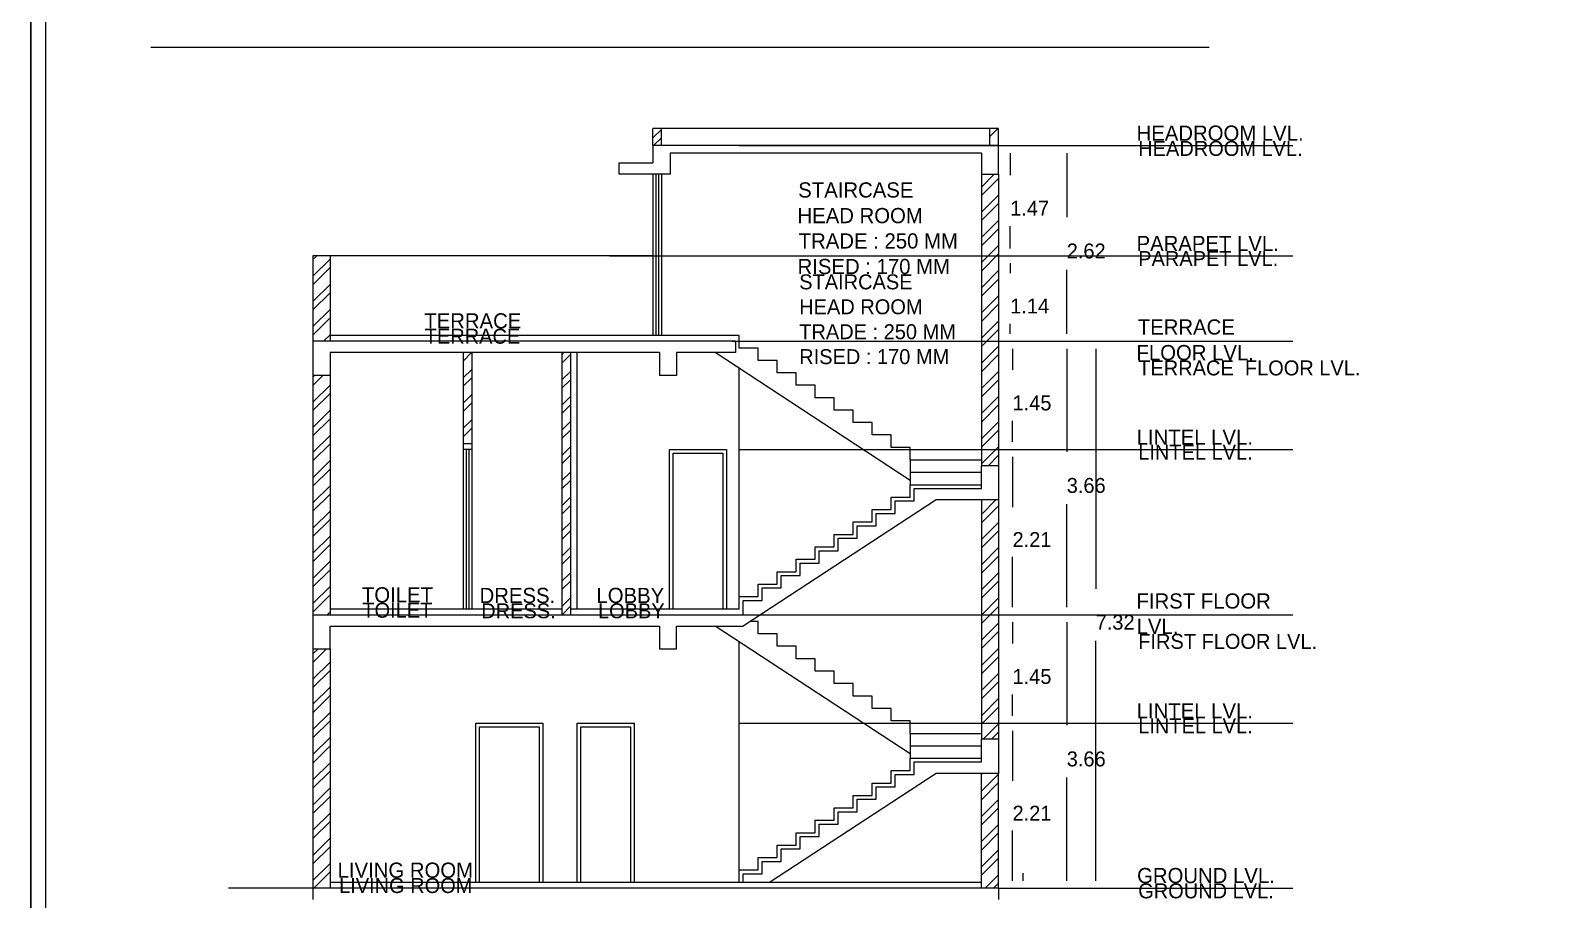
# Model space of a CAD drawing. Header units: metres. Extents: x -9383.9 to -9324.5, y 28762.6 to 28804.7.
# Drawn here: x -9383.88 to -9363.4, y 28774.28 to 28785.9 of the extents above; entities that cross this region are included whole.
import ezdxf

# ---------------------------------------------------------------- set-up
doc = ezdxf.new("R2010")
doc.units = ezdxf.units.M
for name, color, linetype in [('Dim.', 7, 'Continuous'), ('door', 7, 'Continuous'), ('ELE', 7, 'Continuous'), ('ELE-2', 7, 'Continuous'), ('elevation', 7, 'Continuous'), ('FINISH LINE', 7, 'Continuous'), ('FORMAT LINE', 7, 'Continuous'), ('layer', 7, 'Continuous'), ('Layer2', 7, 'Continuous'), ('R.C.C', 7, 'Continuous'), ('rm text', 7, 'Continuous'), ('SEC WALL', 7, 'Continuous'), ('sec-slab', 7, 'Continuous'), ('SITE_PLAN', 7, 'Continuous'), ('waal', 7, 'Continuous'), ('WALL', 7, 'Continuous')]:
    doc.layers.add(name, color=color, linetype=linetype)

msp = doc.modelspace()

# ---------------------------------------------------------------- linework, layer by layer
at = {"layer": 'Dim.'}
for p, q in [((-9370.782, 28784.257), (-9370.782, 28783.96)), ((-9370.026, 28784.257), (-9370.026, 28783.399)), ((-9370.782, 28782.983), (-9370.782, 28783.28)), ((-9370.782, 28782.783), (-9370.782, 28782.652)), ((-9370.026, 28781.84), (-9370.026, 28782.698)), ((-9370.782, 28781.84), (-9370.782, 28781.972)), ((-9370.751, 28781.64), (-9370.751, 28781.358)), ((-9370.026, 28781.64), (-9370.026, 28780.261)), ((-9369.639, 28781.64), (-9369.639, 28778.431)), ((-9370.751, 28780.393), (-9370.751, 28780.675)), ((-9370.751, 28780.193), (-9370.751, 28779.52)), ((-9370.026, 28778.183), (-9370.026, 28779.562)), ((-9370.751, 28778.183), (-9370.751, 28778.855)), ((-9370.751, 28777.983), (-9370.751, 28777.698)), ((-9370.026, 28777.983), (-9370.026, 28776.604)), ((-9369.639, 28774.525), (-9369.639, 28777.735)), ((-9370.751, 28776.731), (-9370.751, 28777.016)), ((-9370.751, 28776.531), (-9370.751, 28775.86)), ((-9370.026, 28774.525), (-9370.026, 28775.904)), ((-9370.751, 28774.525), (-9370.751, 28775.196)), ((-9370.609, 28774.525), (-9370.609, 28774.625))]:
    msp.add_line(p, q, dxfattribs=at)
at = {"layer": 'door'}
for p, q in [((-9375.561, 28783.976), (-9375.561, 28781.817)), ((-9375.523, 28783.976), (-9375.523, 28781.817)), ((-9375.485, 28783.976), (-9375.485, 28781.817)), ((-9375.447, 28783.976), (-9375.447, 28781.817)), ((-9378.098, 28780.293), (-9378.098, 28778.159)), ((-9378.06, 28780.293), (-9378.06, 28778.159)), ((-9378.022, 28780.293), (-9378.022, 28778.159)), ((-9377.984, 28780.293), (-9377.984, 28778.159))]:
    msp.add_line(p, q, dxfattribs=at)
at = {"layer": 'ELE'}
for p, q in [((-9380.107, 28774.425), (-9381.236, 28774.425)), ((-9370.939, 28774.425), (-9370.197, 28774.425))]:
    msp.add_line(p, q, dxfattribs=at)
at = {"layer": 'ELE-2'}
msp.add_line((-9376.574, 28778.159), (-9376.574, 28781.588), dxfattribs=at)
for points in [[(-9375.339, 28778.159), (-9375.339, 28780.293), (-9374.577, 28780.293), (-9374.577, 28778.159)], [(-9375.289, 28778.159), (-9375.289, 28780.243), (-9374.627, 28780.243), (-9374.627, 28778.159)], [(-9377.931, 28774.501), (-9377.931, 28776.631), (-9377.031, 28776.631), (-9377.031, 28774.501)], [(-9377.881, 28774.501), (-9377.881, 28776.581), (-9377.081, 28776.581), (-9377.081, 28774.501)], [(-9376.574, 28774.501), (-9376.574, 28776.631), (-9375.812, 28776.631), (-9375.812, 28774.501)], [(-9376.524, 28774.501), (-9376.524, 28776.581), (-9375.862, 28776.581), (-9375.862, 28774.501)]]:
    msp.add_lwpolyline(points, dxfattribs=at)
at = {"layer": 'elevation'}
for p, q in [((-9382.275, 28785.676), (-9368.119, 28785.676)), ((-9371.053, 28784.585), (-9375.447, 28784.585)), ((-9375.561, 28782.883), (-9380.107, 28782.883)), ((-9374.405, 28781.65), (-9374.405, 28781.817)), ((-9374.151, 28781.65), (-9374.405, 28781.65)), ((-9374.151, 28781.484), (-9374.151, 28781.65)), ((-9372.119, 28779.879), (-9374.73, 28781.588)), ((-9373.897, 28781.484), (-9374.151, 28781.484)), ((-9373.897, 28781.318), (-9373.897, 28781.484)), ((-9374.405, 28778.325), (-9374.405, 28781.375)), ((-9373.643, 28781.318), (-9373.897, 28781.318)), ((-9373.643, 28781.152), (-9373.643, 28781.318)), ((-9373.389, 28781.152), (-9373.643, 28781.152)), ((-9373.389, 28780.985), (-9373.389, 28781.152)), ((-9373.135, 28780.985), (-9373.389, 28780.985)), ((-9373.135, 28780.819), (-9373.135, 28780.985)), ((-9372.881, 28780.819), (-9373.135, 28780.819)), ((-9372.881, 28780.653), (-9372.881, 28780.819)), ((-9372.627, 28780.653), (-9372.881, 28780.653)), ((-9372.627, 28780.487), (-9372.627, 28780.653)), ((-9372.373, 28780.487), (-9372.627, 28780.487)), ((-9372.373, 28780.32), (-9372.373, 28780.487)), ((-9372.119, 28780.32), (-9372.373, 28780.32)), ((-9372.119, 28780.154), (-9372.119, 28780.32)), ((-9372.119, 28780.154), (-9371.168, 28780.154)), ((-9372.119, 28780.154), (-9372.119, 28779.822)), ((-9372.119, 28779.988), (-9371.168, 28779.988)), ((-9372.119, 28776.221), (-9374.73, 28777.93)), ((-9374.405, 28774.668), (-9374.405, 28777.717)), ((-9372.119, 28776.496), (-9371.168, 28776.496)), ((-9372.119, 28776.496), (-9372.119, 28776.164)), ((-9372.119, 28776.33), (-9371.168, 28776.33))]:
    msp.add_line(p, q, dxfattribs=at)
msp.add_lwpolyline([(-9372.119, 28776.496), (-9372.119, 28776.663), (-9372.373, 28776.663), (-9372.373, 28776.829), (-9372.627, 28776.829), (-9372.627, 28776.995), (-9372.881, 28776.995), (-9372.881, 28777.161), (-9373.135, 28777.161), (-9373.135, 28777.328), (-9373.389, 28777.328), (-9373.389, 28777.494), (-9373.643, 28777.494), (-9373.643, 28777.66), (-9373.897, 28777.66), (-9373.897, 28777.826), (-9374.151, 28777.826), (-9374.151, 28777.993), (-9374.251, 28777.993)], dxfattribs=at)
at = {"layer": 'FINISH LINE'}
for p, q in [((-9374.405, 28781.817), (-9379.878, 28781.817)), ((-9376.777, 28778.159), (-9379.878, 28778.159)), ((-9374.405, 28778.159), (-9376.663, 28778.159)), ((-9371.168, 28774.501), (-9379.878, 28774.501))]:
    msp.add_line(p, q, dxfattribs=at)
for points in [[(-9374.405, 28778.159), (-9374.405, 28778.325), (-9374.151, 28778.325), (-9374.151, 28778.491), (-9373.897, 28778.491), (-9373.897, 28778.658), (-9373.643, 28778.658), (-9373.643, 28778.824), (-9373.389, 28778.824), (-9373.389, 28778.99), (-9373.135, 28778.99), (-9373.135, 28779.156), (-9372.881, 28779.156), (-9372.881, 28779.323), (-9372.627, 28779.323), (-9372.627, 28779.489), (-9372.373, 28779.489), (-9372.373, 28779.655), (-9372.119, 28779.655), (-9372.119, 28779.822), (-9371.168, 28779.822)], [(-9374.405, 28774.501), (-9374.405, 28774.668), (-9374.151, 28774.668), (-9374.151, 28774.834), (-9373.897, 28774.834), (-9373.897, 28775), (-9373.643, 28775), (-9373.643, 28775.166), (-9373.389, 28775.166), (-9373.389, 28775.333), (-9373.135, 28775.333), (-9373.135, 28775.499), (-9372.881, 28775.499), (-9372.881, 28775.665), (-9372.627, 28775.665), (-9372.627, 28775.831), (-9372.373, 28775.831), (-9372.373, 28775.998), (-9372.119, 28775.998), (-9372.119, 28776.164), (-9371.168, 28776.164)]]:
    msp.add_lwpolyline(points, dxfattribs=at)
at = {"layer": 'FORMAT LINE'}
for points in [[(-9383.883, 28762.611), (-9324.483, 28762.611), (-9324.483, 28804.661), (-9383.883, 28804.661)], [(-9383.683, 28762.851), (-9324.683, 28762.851), (-9324.683, 28804.461), (-9383.683, 28804.461)]]:
    msp.add_lwpolyline(points, close=True, dxfattribs=at)
at = {"layer": 'layer'}
for p, q in [((-9374.499, 28781.74), (-9367.001, 28781.74)), ((-9374.405, 28778.083), (-9367.001, 28778.083)), ((-9370.939, 28774.425), (-9367.001, 28774.425))]:
    msp.add_line(p, q, dxfattribs=at)
at = {"layer": 'Layer2'}
for p, q in [((-9374.405, 28784.357), (-9367.001, 28784.357)), ((-9376.142, 28782.883), (-9367.001, 28782.883)), ((-9374.405, 28780.293), (-9367.001, 28780.293)), ((-9374.405, 28776.631), (-9367.001, 28776.631))]:
    msp.add_line(p, q, dxfattribs=at)
at = {"layer": 'R.C.C'}
for p, q in [((-9370.939, 28774.425), (-9380.107, 28774.425)), ((-9380.107, 28774.425), (-9380.107, 28774.275)), ((-9370.939, 28774.425), (-9370.939, 28774.275))]:
    msp.add_line(p, q, dxfattribs=at)
at = {"layer": 'SEC WALL'}
for p, q in [((-9375.447, 28784.585), (-9375.561, 28784.585)), ((-9375.561, 28784.357), (-9375.561, 28784.585)), ((-9375.447, 28784.357), (-9375.447, 28784.585)), ((-9371.053, 28784.357), (-9371.053, 28784.585)), ((-9370.939, 28784.357), (-9370.939, 28784.585)), ((-9371.168, 28783.976), (-9371.168, 28780.064)), ((-9370.939, 28783.976), (-9370.939, 28780.064)), ((-9380.107, 28782.883), (-9380.107, 28781.74)), ((-9379.878, 28782.883), (-9379.878, 28781.74)), ((-9378.098, 28781.588), (-9378.098, 28780.369)), ((-9377.984, 28781.588), (-9377.984, 28780.369)), ((-9376.777, 28781.588), (-9376.777, 28778.083)), ((-9376.663, 28781.588), (-9376.663, 28778.083)), ((-9380.107, 28781.283), (-9380.107, 28778.083)), ((-9379.878, 28781.283), (-9379.878, 28778.083)), ((-9371.168, 28779.618), (-9371.168, 28776.418)), ((-9370.939, 28779.618), (-9370.939, 28776.418)), ((-9380.107, 28777.626), (-9380.107, 28774.425)), ((-9379.878, 28777.626), (-9379.878, 28774.425)), ((-9371.168, 28774.425), (-9371.168, 28775.961)), ((-9370.939, 28774.425), (-9370.939, 28775.961))]:
    msp.add_line(p, q, dxfattribs=at)
at = {"layer": 'sec-slab'}
for p, q in [((-9370.939, 28784.357), (-9375.561, 28784.357)), ((-9375.561, 28784.357), (-9375.561, 28784.126)), ((-9370.939, 28783.976), (-9370.939, 28784.357)), ((-9376.011, 28783.976), (-9376.011, 28784.126)), ((-9376.011, 28784.126), (-9375.561, 28784.126)), ((-9371.168, 28784.255), (-9375.332, 28784.255)), ((-9375.332, 28784.255), (-9375.332, 28783.976)), ((-9371.168, 28784.255), (-9371.168, 28783.976)), ((-9375.332, 28783.976), (-9376.011, 28783.976)), ((-9371.168, 28783.976), (-9370.939, 28783.976)), ((-9380.107, 28781.74), (-9380.107, 28781.283)), ((-9374.456, 28781.74), (-9380.107, 28781.74)), ((-9374.456, 28781.74), (-9374.456, 28781.588)), ((-9379.878, 28781.588), (-9379.878, 28781.283)), ((-9375.473, 28781.588), (-9379.878, 28781.588)), ((-9375.473, 28781.588), (-9375.473, 28781.283)), ((-9374.456, 28781.588), (-9375.244, 28781.588)), ((-9375.244, 28781.588), (-9375.244, 28781.283)), ((-9379.878, 28781.283), (-9380.107, 28781.283)), ((-9375.244, 28781.283), (-9375.473, 28781.283)), ((-9377.984, 28780.369), (-9378.098, 28780.369)), ((-9378.098, 28780.369), (-9378.098, 28780.293)), ((-9377.984, 28780.293), (-9378.098, 28780.293)), ((-9377.984, 28780.369), (-9377.984, 28780.293)), ((-9371.168, 28779.771), (-9371.168, 28780.076)), ((-9370.939, 28780.076), (-9371.168, 28780.076)), ((-9370.939, 28780.076), (-9370.939, 28779.618)), ((-9371.773, 28779.618), (-9374.352, 28777.93)), ((-9370.939, 28779.618), (-9371.773, 28779.618)), ((-9380.107, 28778.083), (-9380.107, 28777.626)), ((-9380.107, 28778.083), (-9374.354, 28778.083)), ((-9379.878, 28777.626), (-9379.878, 28777.93)), ((-9379.878, 28777.93), (-9375.473, 28777.93)), ((-9375.473, 28777.93), (-9375.473, 28777.626)), ((-9375.244, 28777.626), (-9375.244, 28777.93)), ((-9375.244, 28777.93), (-9374.352, 28777.93)), ((-9380.107, 28777.626), (-9379.878, 28777.626)), ((-9375.473, 28777.626), (-9375.244, 28777.626)), ((-9371.168, 28776.113), (-9371.168, 28776.418)), ((-9370.939, 28776.418), (-9371.168, 28776.418)), ((-9370.939, 28776.418), (-9370.939, 28775.961)), ((-9371.773, 28775.961), (-9374.003, 28774.501)), ((-9370.939, 28775.961), (-9371.773, 28775.961))]:
    msp.add_line(p, q, dxfattribs=at)
for points in [[(-9374.354, 28778.083), (-9374.354, 28778.274), (-9374.1, 28778.274), (-9374.1, 28778.441), (-9373.846, 28778.441), (-9373.846, 28778.607), (-9373.592, 28778.607), (-9373.592, 28778.773), (-9373.338, 28778.773), (-9373.338, 28778.939), (-9373.084, 28778.939), (-9373.084, 28779.106), (-9372.83, 28779.106), (-9372.83, 28779.272), (-9372.576, 28779.272), (-9372.576, 28779.438), (-9372.322, 28779.438), (-9372.322, 28779.604), (-9372.068, 28779.604), (-9372.068, 28779.771), (-9371.168, 28779.771)], [(-9374.354, 28774.501), (-9374.354, 28774.617), (-9374.1, 28774.617), (-9374.1, 28774.783), (-9373.846, 28774.783), (-9373.846, 28774.949), (-9373.592, 28774.949), (-9373.592, 28775.116), (-9373.338, 28775.116), (-9373.338, 28775.282), (-9373.084, 28775.282), (-9373.084, 28775.448), (-9372.83, 28775.448), (-9372.83, 28775.614), (-9372.576, 28775.614), (-9372.576, 28775.781), (-9372.322, 28775.781), (-9372.322, 28775.947), (-9372.068, 28775.947), (-9372.068, 28776.113), (-9371.168, 28776.113)]]:
    msp.add_lwpolyline(points, dxfattribs=at)
at = {"layer": 'SITE_PLAN'}
for p, q in [((-9383.883, 28762.611), (-9383.883, 28804.661)), ((-9383.883, 28804.661), (-9383.883, 28762.611)), ((-9383.683, 28804.461), (-9383.683, 28762.851)), ((-9382.275, 28785.676), (-9368.119, 28785.676)), ((-9375.447, 28784.585), (-9375.561, 28784.585)), ((-9375.561, 28784.357), (-9375.561, 28784.585)), ((-9375.561, 28784.461), (-9375.447, 28784.575)), ((-9371.053, 28784.585), (-9375.447, 28784.585)), ((-9375.447, 28784.357), (-9375.447, 28784.585)), ((-9370.939, 28784.585), (-9371.053, 28784.585)), ((-9371.053, 28784.357), (-9371.053, 28784.585)), ((-9371.053, 28784.479), (-9370.947, 28784.585)), ((-9370.939, 28784.357), (-9370.939, 28784.585)), ((-9370.939, 28784.357), (-9375.561, 28784.357)), ((-9375.561, 28784.357), (-9375.561, 28784.126)), ((-9375.553, 28784.357), (-9375.447, 28784.463)), ((-9374.405, 28784.357), (-9367.001, 28784.357)), ((-9370.951, 28784.357), (-9370.939, 28784.368)), ((-9370.939, 28783.976), (-9370.939, 28784.357)), ((-9376.011, 28783.976), (-9376.011, 28784.126)), ((-9376.011, 28784.126), (-9375.561, 28784.126)), ((-9371.168, 28784.255), (-9375.332, 28784.255)), ((-9375.332, 28784.255), (-9375.332, 28783.976)), ((-9371.168, 28784.255), (-9371.168, 28783.976)), ((-9370.782, 28784.257), (-9370.782, 28783.96)), ((-9370.026, 28784.257), (-9370.026, 28783.399)), ((-9375.332, 28783.976), (-9376.011, 28783.976)), ((-9375.561, 28783.976), (-9375.561, 28781.817)), ((-9375.523, 28783.976), (-9375.523, 28781.817)), ((-9375.485, 28783.976), (-9375.485, 28781.817)), ((-9375.447, 28783.976), (-9375.447, 28781.817)), ((-9371.168, 28783.976), (-9371.168, 28780.064)), ((-9371.168, 28783.976), (-9370.939, 28783.976)), ((-9371.168, 28783.803), (-9370.995, 28783.976)), ((-9371.168, 28783.691), (-9370.939, 28783.919)), ((-9370.939, 28783.976), (-9370.939, 28780.064)), ((-9371.168, 28783.466), (-9370.939, 28783.695)), ((-9371.168, 28783.354), (-9370.939, 28783.583)), ((-9371.168, 28783.129), (-9370.939, 28783.358)), ((-9370.782, 28782.983), (-9370.782, 28783.28)), ((-9371.168, 28783.017), (-9370.939, 28783.246)), ((-9375.561, 28782.883), (-9380.107, 28782.883)), ((-9379.878, 28782.883), (-9380.107, 28782.883)), ((-9380.107, 28782.883), (-9380.107, 28781.74)), ((-9380.107, 28782.834), (-9380.057, 28782.883)), ((-9379.878, 28782.883), (-9379.878, 28781.74)), ((-9376.142, 28782.883), (-9367.001, 28782.883)), ((-9371.168, 28782.793), (-9370.939, 28783.021)), ((-9371.168, 28782.68), (-9370.939, 28782.909)), ((-9380.107, 28782.609), (-9379.878, 28782.838)), ((-9380.107, 28782.497), (-9379.878, 28782.725)), ((-9371.168, 28782.456), (-9370.939, 28782.685)), ((-9370.782, 28782.783), (-9370.782, 28782.652)), ((-9370.026, 28781.84), (-9370.026, 28782.698)), ((-9380.107, 28782.272), (-9379.878, 28782.501)), ((-9371.168, 28782.344), (-9370.939, 28782.572)), ((-9380.107, 28782.16), (-9379.878, 28782.389)), ((-9371.168, 28782.119), (-9370.939, 28782.348)), ((-9380.107, 28781.936), (-9379.878, 28782.164)), ((-9380.107, 28781.823), (-9379.878, 28782.052)), ((-9371.168, 28782.007), (-9370.939, 28782.236)), ((-9371.168, 28781.782), (-9370.939, 28782.011)), ((-9371.168, 28781.67), (-9370.939, 28781.899)), ((-9370.782, 28781.84), (-9370.782, 28781.972)), ((-9380.107, 28781.74), (-9380.107, 28781.283)), ((-9374.456, 28781.74), (-9380.107, 28781.74)), ((-9379.965, 28781.74), (-9379.878, 28781.827)), ((-9374.405, 28781.817), (-9379.878, 28781.817)), ((-9374.499, 28781.74), (-9367.001, 28781.74)), ((-9374.456, 28781.74), (-9374.456, 28781.588)), ((-9374.405, 28781.65), (-9374.405, 28781.817)), ((-9374.151, 28781.65), (-9374.405, 28781.65)), ((-9374.151, 28781.484), (-9374.151, 28781.65)), ((-9371.168, 28781.446), (-9370.939, 28781.674)), ((-9370.751, 28781.64), (-9370.751, 28781.358)), ((-9370.026, 28781.64), (-9370.026, 28780.261)), ((-9369.639, 28781.64), (-9369.639, 28778.431)), ((-9379.878, 28781.588), (-9379.878, 28781.283)), ((-9375.473, 28781.588), (-9379.878, 28781.588)), ((-9378.098, 28781.588), (-9378.098, 28780.369)), ((-9378.098, 28781.587), (-9378.097, 28781.588)), ((-9378.098, 28781.475), (-9377.985, 28781.588)), ((-9377.984, 28781.588), (-9377.984, 28780.369)), ((-9376.777, 28781.588), (-9376.777, 28778.083)), ((-9376.777, 28781.561), (-9376.75, 28781.588)), ((-9376.777, 28781.449), (-9376.663, 28781.563)), ((-9376.663, 28781.588), (-9376.663, 28778.083)), ((-9376.574, 28778.159), (-9376.574, 28781.588)), ((-9375.473, 28781.588), (-9375.473, 28781.283)), ((-9374.456, 28781.588), (-9375.244, 28781.588)), ((-9375.244, 28781.588), (-9375.244, 28781.283)), ((-9372.119, 28779.879), (-9374.73, 28781.588)), ((-9373.897, 28781.484), (-9374.151, 28781.484)), ((-9373.897, 28781.318), (-9373.897, 28781.484)), ((-9371.168, 28781.333), (-9370.939, 28781.562)), ((-9379.878, 28781.283), (-9380.107, 28781.283)), ((-9380.107, 28781.283), (-9380.107, 28778.083)), ((-9380.107, 28781.262), (-9380.086, 28781.283)), ((-9380.107, 28781.15), (-9379.974, 28781.283)), ((-9379.878, 28781.283), (-9379.878, 28778.083)), ((-9378.098, 28781.25), (-9377.984, 28781.364)), ((-9378.098, 28781.138), (-9377.984, 28781.252)), ((-9376.777, 28781.224), (-9376.663, 28781.338)), ((-9376.777, 28781.112), (-9376.663, 28781.226)), ((-9375.244, 28781.283), (-9375.473, 28781.283)), ((-9374.405, 28778.325), (-9374.405, 28781.375)), ((-9373.643, 28781.318), (-9373.897, 28781.318)), ((-9373.643, 28781.152), (-9373.643, 28781.318)), ((-9371.168, 28781.109), (-9370.939, 28781.337)), ((-9371.168, 28780.997), (-9370.939, 28781.225)), ((-9380.107, 28780.925), (-9379.878, 28781.154)), ((-9380.107, 28780.813), (-9379.878, 28781.042)), ((-9378.098, 28780.913), (-9377.984, 28781.028)), ((-9373.389, 28781.152), (-9373.643, 28781.152)), ((-9373.389, 28780.985), (-9373.389, 28781.152)), ((-9380.107, 28780.588), (-9379.878, 28780.817)), ((-9378.098, 28780.801), (-9377.984, 28780.915)), ((-9376.777, 28780.887), (-9376.663, 28781.002)), ((-9376.777, 28780.775), (-9376.663, 28780.889)), ((-9373.135, 28780.985), (-9373.389, 28780.985)), ((-9373.135, 28780.819), (-9373.135, 28780.985)), ((-9372.881, 28780.819), (-9373.135, 28780.819)), ((-9372.881, 28780.653), (-9372.881, 28780.819)), ((-9371.168, 28780.772), (-9370.939, 28781.001)), ((-9371.168, 28780.66), (-9370.939, 28780.888)), ((-9380.107, 28780.476), (-9379.878, 28780.705)), ((-9378.098, 28780.577), (-9377.984, 28780.691)), ((-9376.777, 28780.551), (-9376.663, 28780.665)), ((-9372.627, 28780.653), (-9372.881, 28780.653)), ((-9372.627, 28780.487), (-9372.627, 28780.653)), ((-9371.168, 28780.435), (-9370.939, 28780.664)), ((-9370.751, 28780.393), (-9370.751, 28780.675)), ((-9380.107, 28780.252), (-9379.878, 28780.48)), ((-9378.098, 28780.464), (-9377.984, 28780.579)), ((-9376.777, 28780.438), (-9376.663, 28780.553)), ((-9372.373, 28780.487), (-9372.627, 28780.487)), ((-9372.373, 28780.32), (-9372.373, 28780.487)), ((-9371.168, 28780.323), (-9370.939, 28780.552)), ((-9380.107, 28780.139), (-9379.878, 28780.368)), ((-9377.984, 28780.369), (-9378.098, 28780.369)), ((-9378.098, 28780.369), (-9378.098, 28780.293)), ((-9377.984, 28780.293), (-9378.098, 28780.293)), ((-9378.098, 28780.293), (-9378.098, 28778.159)), ((-9378.06, 28780.293), (-9378.06, 28778.159)), ((-9378.022, 28780.293), (-9378.022, 28778.159)), ((-9377.984, 28780.369), (-9377.984, 28780.293)), ((-9377.984, 28780.293), (-9377.984, 28778.159)), ((-9376.777, 28780.214), (-9376.663, 28780.328)), ((-9376.777, 28780.102), (-9376.663, 28780.216)), ((-9375.339, 28778.159), (-9375.339, 28780.293)), ((-9375.339, 28780.293), (-9374.577, 28780.293)), ((-9375.289, 28778.159), (-9375.289, 28780.243)), ((-9375.289, 28780.243), (-9374.627, 28780.243)), ((-9374.627, 28780.243), (-9374.627, 28778.159)), ((-9374.577, 28780.293), (-9374.577, 28778.159)), ((-9374.405, 28780.293), (-9367.001, 28780.293)), ((-9372.119, 28780.32), (-9372.373, 28780.32)), ((-9372.119, 28780.154), (-9372.119, 28780.32)), ((-9371.168, 28780.099), (-9370.939, 28780.327)), ((-9371.078, 28780.076), (-9370.939, 28780.215)), ((-9370.751, 28780.193), (-9370.751, 28779.52)), ((-9380.107, 28779.915), (-9379.878, 28780.144)), ((-9380.107, 28779.803), (-9379.878, 28780.031)), ((-9376.777, 28779.877), (-9376.663, 28779.991)), ((-9372.119, 28780.154), (-9371.168, 28780.154)), ((-9372.119, 28780.154), (-9372.119, 28779.822)), ((-9372.119, 28779.988), (-9371.168, 28779.988)), ((-9371.168, 28779.771), (-9371.168, 28780.076)), ((-9370.939, 28780.076), (-9371.168, 28780.076)), ((-9370.939, 28780.076), (-9370.939, 28779.618)), ((-9380.107, 28779.578), (-9379.878, 28779.807)), ((-9376.777, 28779.765), (-9376.663, 28779.879)), ((-9372.119, 28779.655), (-9372.119, 28779.822)), ((-9372.119, 28779.822), (-9371.168, 28779.822)), ((-9380.107, 28779.466), (-9379.878, 28779.695)), ((-9376.777, 28779.54), (-9376.663, 28779.655)), ((-9371.773, 28779.618), (-9374.352, 28777.93)), ((-9372.373, 28779.489), (-9372.373, 28779.655)), ((-9372.373, 28779.655), (-9372.119, 28779.655)), ((-9372.322, 28779.438), (-9372.322, 28779.604)), ((-9372.322, 28779.604), (-9372.068, 28779.604)), ((-9372.068, 28779.604), (-9372.068, 28779.771)), ((-9372.068, 28779.771), (-9371.168, 28779.771)), ((-9370.939, 28779.618), (-9371.773, 28779.618)), ((-9371.168, 28779.618), (-9371.168, 28776.418)), ((-9371.168, 28779.425), (-9370.974, 28779.618)), ((-9370.939, 28779.618), (-9370.939, 28776.418)), ((-9380.107, 28779.241), (-9379.878, 28779.47)), ((-9376.777, 28779.428), (-9376.663, 28779.542)), ((-9372.627, 28779.323), (-9372.627, 28779.489)), ((-9372.627, 28779.489), (-9372.373, 28779.489)), ((-9372.576, 28779.272), (-9372.576, 28779.438)), ((-9372.576, 28779.438), (-9372.322, 28779.438)), ((-9371.168, 28779.313), (-9370.939, 28779.541)), ((-9370.026, 28778.183), (-9370.026, 28779.562)), ((-9380.107, 28779.129), (-9379.878, 28779.358)), ((-9376.777, 28779.204), (-9376.663, 28779.318)), ((-9376.777, 28779.091), (-9376.663, 28779.206)), ((-9372.881, 28779.156), (-9372.881, 28779.323)), ((-9372.881, 28779.323), (-9372.627, 28779.323)), ((-9372.83, 28779.106), (-9372.83, 28779.272)), ((-9372.83, 28779.272), (-9372.576, 28779.272)), ((-9371.168, 28779.088), (-9370.939, 28779.317)), ((-9371.168, 28778.976), (-9370.939, 28779.205)), ((-9380.107, 28778.905), (-9379.878, 28779.133)), ((-9380.107, 28778.792), (-9379.878, 28779.021)), ((-9376.777, 28778.867), (-9376.663, 28778.981)), ((-9373.389, 28778.824), (-9373.389, 28778.99)), ((-9373.389, 28778.99), (-9373.135, 28778.99)), ((-9373.135, 28778.99), (-9373.135, 28779.156)), ((-9373.135, 28779.156), (-9372.881, 28779.156)), ((-9373.084, 28778.939), (-9373.084, 28779.106)), ((-9373.084, 28779.106), (-9372.83, 28779.106)), ((-9371.168, 28778.752), (-9370.939, 28778.98)), ((-9380.107, 28778.568), (-9379.878, 28778.797)), ((-9376.777, 28778.755), (-9376.663, 28778.869)), ((-9373.643, 28778.658), (-9373.643, 28778.824)), ((-9373.643, 28778.824), (-9373.389, 28778.824)), ((-9373.592, 28778.607), (-9373.592, 28778.773)), ((-9373.592, 28778.773), (-9373.338, 28778.773)), ((-9373.338, 28778.773), (-9373.338, 28778.939)), ((-9373.338, 28778.939), (-9373.084, 28778.939)), ((-9371.168, 28778.639), (-9370.939, 28778.868)), ((-9370.751, 28778.183), (-9370.751, 28778.855)), ((-9380.107, 28778.456), (-9379.878, 28778.684)), ((-9376.777, 28778.53), (-9376.663, 28778.644)), ((-9373.897, 28778.491), (-9373.897, 28778.658)), ((-9373.897, 28778.658), (-9373.643, 28778.658)), ((-9373.846, 28778.441), (-9373.846, 28778.607)), ((-9373.846, 28778.607), (-9373.592, 28778.607)), ((-9371.168, 28778.415), (-9370.939, 28778.643)), ((-9380.107, 28778.231), (-9379.878, 28778.46)), ((-9380.107, 28778.119), (-9379.878, 28778.348)), ((-9376.777, 28778.418), (-9376.663, 28778.532)), ((-9374.151, 28778.325), (-9374.151, 28778.491)), ((-9374.151, 28778.491), (-9373.897, 28778.491)), ((-9374.1, 28778.274), (-9374.1, 28778.441)), ((-9374.1, 28778.441), (-9373.846, 28778.441)), ((-9371.168, 28778.303), (-9370.939, 28778.531)), ((-9376.777, 28778.159), (-9379.878, 28778.159)), ((-9376.777, 28778.193), (-9376.663, 28778.308)), ((-9376.776, 28778.083), (-9376.663, 28778.195)), ((-9374.405, 28778.159), (-9376.663, 28778.159)), ((-9374.405, 28778.159), (-9374.405, 28778.325)), ((-9374.405, 28778.325), (-9374.151, 28778.325)), ((-9374.354, 28778.083), (-9374.354, 28778.274)), ((-9374.354, 28778.274), (-9374.1, 28778.274)), ((-9371.168, 28778.078), (-9370.939, 28778.307)), ((-9371.168, 28777.966), (-9370.939, 28778.194)), ((-9380.107, 28778.083), (-9380.107, 28777.626)), ((-9380.107, 28778.083), (-9374.354, 28778.083)), ((-9379.919, 28778.083), (-9379.878, 28778.123)), ((-9374.405, 28778.083), (-9367.001, 28778.083)), ((-9374.151, 28777.993), (-9374.251, 28777.993)), ((-9374.151, 28777.826), (-9374.151, 28777.993)), ((-9371.168, 28777.741), (-9370.939, 28777.97)), ((-9370.751, 28777.983), (-9370.751, 28777.698)), ((-9370.026, 28777.983), (-9370.026, 28776.604)), ((-9379.878, 28777.626), (-9379.878, 28777.93)), ((-9379.878, 28777.93), (-9375.473, 28777.93)), ((-9375.473, 28777.93), (-9375.473, 28777.626)), ((-9375.244, 28777.626), (-9375.244, 28777.93)), ((-9375.244, 28777.93), (-9374.352, 28777.93)), ((-9372.119, 28776.221), (-9374.73, 28777.93)), ((-9373.897, 28777.826), (-9374.151, 28777.826)), ((-9373.897, 28777.66), (-9373.897, 28777.826)), ((-9371.168, 28777.629), (-9370.939, 28777.858)), ((-9369.639, 28774.525), (-9369.639, 28777.735)), ((-9380.107, 28777.626), (-9380.107, 28774.425)), ((-9380.107, 28777.626), (-9379.878, 28777.626)), ((-9380.107, 28777.558), (-9380.039, 28777.626)), ((-9380.107, 28777.445), (-9379.927, 28777.626)), ((-9379.878, 28777.626), (-9379.878, 28774.425)), ((-9375.473, 28777.626), (-9375.244, 28777.626)), ((-9374.405, 28774.668), (-9374.405, 28777.717)), ((-9373.643, 28777.66), (-9373.897, 28777.66)), ((-9373.643, 28777.494), (-9373.643, 28777.66)), ((-9371.168, 28777.405), (-9370.939, 28777.633)), ((-9380.107, 28777.221), (-9379.878, 28777.449)), ((-9380.107, 28777.109), (-9379.878, 28777.337)), ((-9373.389, 28777.494), (-9373.643, 28777.494)), ((-9373.389, 28777.328), (-9373.389, 28777.494)), ((-9373.135, 28777.328), (-9373.389, 28777.328)), ((-9373.135, 28777.161), (-9373.135, 28777.328)), ((-9371.168, 28777.292), (-9370.939, 28777.521)), ((-9372.881, 28777.161), (-9373.135, 28777.161)), ((-9372.881, 28776.995), (-9372.881, 28777.161)), ((-9371.168, 28777.068), (-9370.939, 28777.296)), ((-9371.168, 28776.956), (-9370.939, 28777.184)), ((-9380.107, 28776.884), (-9379.878, 28777.113)), ((-9380.107, 28776.772), (-9379.878, 28777)), ((-9372.627, 28776.995), (-9372.881, 28776.995)), ((-9372.627, 28776.829), (-9372.627, 28776.995)), ((-9371.168, 28776.731), (-9370.939, 28776.96)), ((-9370.751, 28776.731), (-9370.751, 28777.016)), ((-9380.107, 28776.547), (-9379.878, 28776.776)), ((-9372.373, 28776.829), (-9372.627, 28776.829)), ((-9372.373, 28776.663), (-9372.373, 28776.829)), ((-9371.168, 28776.619), (-9370.939, 28776.847)), ((-9380.107, 28776.435), (-9379.878, 28776.664)), ((-9377.931, 28774.501), (-9377.931, 28776.631)), ((-9377.931, 28776.631), (-9377.031, 28776.631)), ((-9377.881, 28774.501), (-9377.881, 28776.581)), ((-9377.881, 28776.581), (-9377.081, 28776.581)), ((-9377.081, 28776.581), (-9377.081, 28774.501)), ((-9377.031, 28776.631), (-9377.031, 28774.501)), ((-9376.574, 28774.501), (-9376.574, 28776.631)), ((-9376.574, 28776.631), (-9375.812, 28776.631)), ((-9376.524, 28774.501), (-9376.524, 28776.581)), ((-9376.524, 28776.581), (-9375.862, 28776.581)), ((-9375.862, 28776.581), (-9375.862, 28774.501)), ((-9375.812, 28776.631), (-9375.812, 28774.501)), ((-9374.405, 28776.631), (-9367.001, 28776.631)), ((-9372.119, 28776.663), (-9372.373, 28776.663)), ((-9372.119, 28776.496), (-9372.119, 28776.663)), ((-9371.144, 28776.418), (-9370.939, 28776.623)), ((-9371.032, 28776.418), (-9370.939, 28776.511)), ((-9370.751, 28776.531), (-9370.751, 28775.86)), ((-9380.107, 28776.211), (-9379.878, 28776.439)), ((-9380.107, 28776.098), (-9379.878, 28776.327)), ((-9372.119, 28776.496), (-9371.168, 28776.496)), ((-9372.119, 28776.496), (-9372.119, 28776.164)), ((-9372.119, 28776.33), (-9371.168, 28776.33)), ((-9371.168, 28776.113), (-9371.168, 28776.418)), ((-9370.939, 28776.418), (-9371.168, 28776.418)), ((-9370.939, 28776.418), (-9370.939, 28775.961)), ((-9380.107, 28775.874), (-9379.878, 28776.102)), ((-9372.119, 28775.998), (-9372.119, 28776.164)), ((-9372.119, 28776.164), (-9371.168, 28776.164)), ((-9372.068, 28775.947), (-9372.068, 28776.113)), ((-9372.068, 28776.113), (-9371.168, 28776.113)), ((-9380.107, 28775.762), (-9379.878, 28775.99)), ((-9371.773, 28775.961), (-9374.003, 28774.501)), ((-9372.373, 28775.831), (-9372.373, 28775.998)), ((-9372.373, 28775.998), (-9372.119, 28775.998)), ((-9372.322, 28775.781), (-9372.322, 28775.947)), ((-9372.322, 28775.947), (-9372.068, 28775.947)), ((-9370.939, 28775.961), (-9371.773, 28775.961)), ((-9371.168, 28774.425), (-9371.168, 28775.961)), ((-9371.168, 28775.945), (-9371.152, 28775.961)), ((-9371.168, 28775.721), (-9370.939, 28775.949)), ((-9370.939, 28774.425), (-9370.939, 28775.961)), ((-9370.026, 28774.525), (-9370.026, 28775.904)), ((-9380.107, 28775.537), (-9379.878, 28775.766)), ((-9372.627, 28775.665), (-9372.627, 28775.831)), ((-9372.627, 28775.831), (-9372.373, 28775.831)), ((-9372.576, 28775.614), (-9372.576, 28775.781)), ((-9372.576, 28775.781), (-9372.322, 28775.781)), ((-9371.168, 28775.608), (-9370.939, 28775.837)), ((-9380.107, 28775.425), (-9379.878, 28775.653)), ((-9373.135, 28775.333), (-9373.135, 28775.499)), ((-9373.135, 28775.499), (-9372.881, 28775.499)), ((-9372.881, 28775.499), (-9372.881, 28775.665)), ((-9372.881, 28775.665), (-9372.627, 28775.665)), ((-9372.83, 28775.448), (-9372.83, 28775.614)), ((-9372.83, 28775.614), (-9372.576, 28775.614)), ((-9371.168, 28775.384), (-9370.939, 28775.613)), ((-9371.168, 28775.272), (-9370.939, 28775.5)), ((-9380.107, 28775.2), (-9379.878, 28775.429)), ((-9380.107, 28775.088), (-9379.878, 28775.317)), ((-9373.389, 28775.166), (-9373.389, 28775.333)), ((-9373.389, 28775.333), (-9373.135, 28775.333)), ((-9373.338, 28775.116), (-9373.338, 28775.282)), ((-9373.338, 28775.282), (-9373.084, 28775.282)), ((-9373.084, 28775.282), (-9373.084, 28775.448)), ((-9373.084, 28775.448), (-9372.83, 28775.448)), ((-9371.168, 28775.047), (-9370.939, 28775.276)), ((-9380.107, 28774.864), (-9379.878, 28775.092)), ((-9373.643, 28775), (-9373.643, 28775.166)), ((-9373.643, 28775.166), (-9373.389, 28775.166)), ((-9373.592, 28774.949), (-9373.592, 28775.116)), ((-9373.592, 28775.116), (-9373.338, 28775.116)), ((-9371.168, 28774.935), (-9370.939, 28775.164)), ((-9370.751, 28774.525), (-9370.751, 28775.196)), ((-9380.107, 28774.751), (-9379.878, 28774.98)), ((-9373.897, 28774.834), (-9373.897, 28775)), ((-9373.897, 28775), (-9373.643, 28775)), ((-9373.846, 28774.783), (-9373.846, 28774.949)), ((-9373.846, 28774.949), (-9373.592, 28774.949)), ((-9371.168, 28774.71), (-9370.939, 28774.939)), ((-9380.107, 28774.527), (-9379.878, 28774.755)), ((-9374.405, 28774.501), (-9374.405, 28774.668)), ((-9374.405, 28774.668), (-9374.151, 28774.668)), ((-9374.151, 28774.668), (-9374.151, 28774.834)), ((-9374.151, 28774.834), (-9373.897, 28774.834)), ((-9374.1, 28774.617), (-9374.1, 28774.783)), ((-9374.1, 28774.783), (-9373.846, 28774.783)), ((-9371.168, 28774.598), (-9370.939, 28774.827)), ((-9380.096, 28774.425), (-9379.878, 28774.643)), ((-9371.168, 28774.501), (-9379.878, 28774.501)), ((-9374.354, 28774.501), (-9374.354, 28774.617)), ((-9374.354, 28774.617), (-9374.1, 28774.617)), ((-9371.116, 28774.425), (-9370.939, 28774.602)), ((-9371.004, 28774.425), (-9370.939, 28774.49)), ((-9370.609, 28774.525), (-9370.609, 28774.625)), ((-9380.107, 28774.425), (-9381.236, 28774.425)), ((-9370.939, 28774.425), (-9380.107, 28774.425)), ((-9380.107, 28774.425), (-9380.107, 28774.275)), ((-9370.939, 28774.425), (-9370.939, 28774.275)), ((-9370.939, 28774.425), (-9370.197, 28774.425)), ((-9370.939, 28774.425), (-9367.001, 28774.425))]:
    msp.add_line(p, q, dxfattribs=at)
at = {"layer": 'waal'}
for p, q in [((-9370.939, 28784.585), (-9371.053, 28784.585)), ((-9379.878, 28782.883), (-9380.107, 28782.883))]:
    msp.add_line(p, q, dxfattribs=at)
at = {"layer": 'WALL'}
msp.add_lwpolyline([(-9383.883, 28762.611), (-9383.883, 28804.661), (-9324.483, 28804.661), (-9324.483, 28762.611)], close=True, dxfattribs=at)

# ---------------------------------------------------------------- texts
at = {"layer": 'Dim.', "char_height": 0.2, "attachment_point": 1}
for s, insert in [('\\A1;1.47', (-9370.782, 28783.62)), ('\\A1;2.62', (-9370.026, 28783.048)), ('\\A1;1.14', (-9370.782, 28782.312)), ('\\A1;1.45', (-9370.751, 28781.016)), ('\\A1;3.66', (-9370.026, 28779.912)), ('\\A1;2.21', (-9370.751, 28779.188)), ('\\A1;7.32', (-9369.639, 28778.083)), ('\\A1;1.45', (-9370.751, 28777.357)), ('\\A1;3.66', (-9370.026, 28776.254)), ('\\A1;2.21', (-9370.751, 28775.528))]:
    msp.add_mtext(s, dxfattribs=dict(at, insert=insert))
at = {"layer": 'rm text', "char_height": 0.2, "attachment_point": 1}
for s, insert in [('HEADROOM LVL.', (-9369.07, 28784.42)), ('PARAPET LVL.', (-9369.07, 28782.947)), ('STAIRCASE\\PHEAD ROOM\\PTRADE : 250 MM\\PRISED : 170 MM', (-9373.604, 28782.635)), ('TERRACE', (-9378.613, 28781.908)), ('TERRACE  FLOOR LVL.', (-9369.07, 28781.484)), ('LINTEL LVL.', (-9369.07, 28780.356)), ('TOILET', (-9379.447, 28778.243)), ('DRESS.', (-9377.857, 28778.235)), ('LOBBY', (-9376.295, 28778.235)), ('FIRST FLOOR LVL.', (-9369.07, 28777.826)), ('LINTEL LVL.', (-9369.07, 28776.695)), ('LIVING ROOM', (-9379.758, 28774.56)), ('GROUND LVL.', (-9369.07, 28774.489))]:
    msp.add_mtext(s, dxfattribs=dict(at, insert=insert))
at = {"layer": 'SITE_PLAN'}
for s, p in [('HEADROOM LVL.', (-9369.092, 28784.423)), ('STAIRCASE', (-9373.617, 28783.663)), ('HEAD ROOM', (-9373.627, 28783.32)), ('TRADE : 250 MM', (-9373.611, 28782.981)), ('PARAPET LVL.', (-9369.092, 28782.947)), ('RISED : 170 MM', (-9373.626, 28782.639)), ('TERRACE', (-9378.619, 28781.912)), ('TERRACE', (-9369.076, 28781.83)), ('FLOOR LVL.', (-9369.093, 28781.487)), ('LINTEL LVL.', (-9369.091, 28780.356)), ('TOILET', (-9379.453, 28778.247)), ('DRESS.', (-9377.879, 28778.239)), ('LOBBY', (-9376.316, 28778.239)), ('FIRST FLOOR', (-9369.093, 28778.165)), ('LVL.', (-9369.091, 28777.826)), ('LINTEL LVL.', (-9369.091, 28776.695)), ('LIVING ROOM', (-9379.778, 28774.564)), ('GROUND LVL.', (-9369.085, 28774.492))]:
    msp.add_text(s, height=0.2032, dxfattribs=at).set_placement(p)
at = {"layer": 'SITE_PLAN', "char_height": 0.2, "attachment_point": 1}
for s, insert in [('\\A1;1.47', (-9370.782, 28783.62)), ('\\A1;2.62', (-9370.026, 28783.048)), ('\\A1;1.14', (-9370.782, 28782.312)), ('\\A1;1.45', (-9370.751, 28781.016)), ('\\A1;3.66', (-9370.026, 28779.912)), ('\\A1;2.21', (-9370.751, 28779.188)), ('\\A1;7.32', (-9369.639, 28778.083)), ('\\A1;1.45', (-9370.751, 28777.357)), ('\\A1;3.66', (-9370.026, 28776.254)), ('\\A1;2.21', (-9370.751, 28775.528))]:
    msp.add_mtext(s, dxfattribs=dict(at, insert=insert))

doc.saveas('drawing.dxf')
